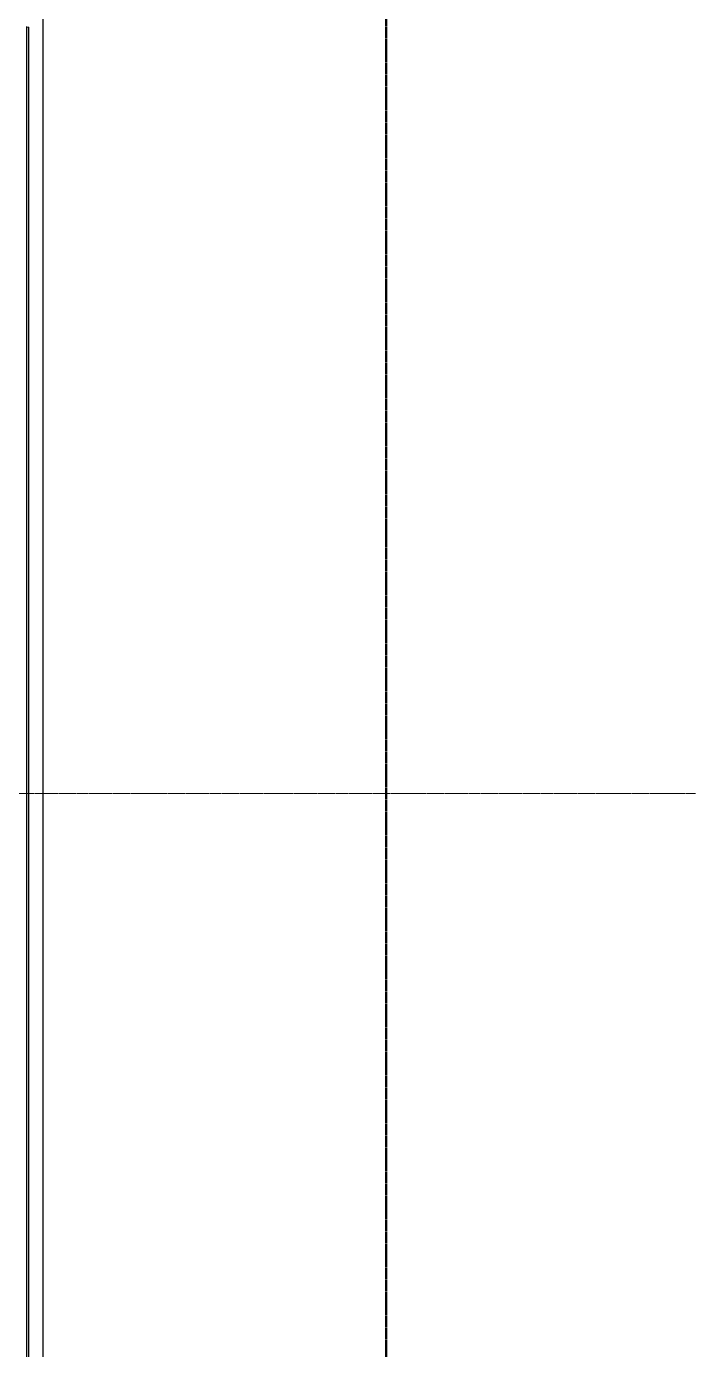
# Model space of a CAD drawing. Header units: inches. Extents: x -4218 to -1830, y 9767 to 12426.
# Drawn here: x -2067.2 to -1830.2, y 11650.3 to 12118.9 of the extents above; entities that cross this region are included whole.
import ezdxf

# ---------------------------------------------------------------- set-up
doc = ezdxf.new("R2010")
doc.units = ezdxf.units.IN
doc.header["$MEASUREMENT"] = 0
doc.linetypes.add('Double Dash 3_8_', pattern=[1, 0.375, -0.125, 0.125, -0.125, 0.125, -0.125])
doc.linetypes.add('Grid Line 1_2_', pattern=[0.875, 0.5, -0.125, 0.125, -0.125])
for name, color, linetype, lineweight in [('A-DETL-MBND', 5, 'Continuous', 9), ('A-WALL-7', 113, 'Continuous', 9), ('C-PROP-LINE', 91, 'Double Dash 3_8_', 50), ('S-GRID-1', 1, 'Grid Line 1_2_', 9)]:
    doc.layers.add(name, color=color, linetype=linetype, lineweight=lineweight)

# ---------------------------------------------------------------- blocks, each defined once
blk = doc.blocks.new('Basic Wall _ EXT - FIBER CEMENT - LARGE - 1hr - ___-2505163-BACKGROUND - RCP - 1ST FLOOR')
at = {"layer": 'A-WALL-7'}
blk.add_line((-2067.22, 11247.07), (-2067.22, 12118.91), dxfattribs=at)
blk.add_line((-2067.22, 11247.07), (-2067.22, 12118.91), dxfattribs=at)
blk = doc.blocks.new('Basic Wall _ EXT - FIBER CEMENT - LARGE - 1hr - ___-2162456-BACKGROUND - RCP - 1ST FLOOR')
at = {"layer": 'A-WALL-7'}
for p, q in [((-2067.22, 12118.59), (-2066.68, 12118.59)), ((-2066.68, 12118.59), (-2067.22, 12118.59)), ((-2066.53, 12118.59), (-2066.68, 12118.59)), ((-2066.68, 12118.59), (-2066.66, 12118.59)), ((-2066.68, 11247.39), (-2066.68, 12118.59)), ((-2066.53, 12118.59), (-2066.67, 12118.59)), ((-2066.67, 11247.39), (-2066.67, 12118.59)), ((-2066.67, 11247.39), (-2066.67, 12118.59)), ((-2066.66, 12118.59), (-2066.53, 12118.59)), ((-2066.66, 11247.39), (-2066.66, 12118.59)), ((-2066.64, 12118.59), (-2066.53, 12118.59)), ((-2066.64, 11247.39), (-2066.64, 12118.59)), ((-2066.64, 11247.39), (-2066.64, 12118.59)), ((-2066.4, 12118.59), (-2066.53, 12118.59)), ((-2066.5, 12118.59), (-2066.42, 12118.59)), ((-2066.42, 12118.59), (-2066.39, 12118.59)), ((-2066.37, 12118.59), (-2066.4, 12118.59)), ((-2066.37, 12118.59), (-2066.39, 12118.59)), ((-2066.39, 12118.59), (-2066.37, 12118.59)), ((-2066.34, 12118.59), (-2066.37, 12118.59)), ((-2066.37, 12118.59), (-2066.37, 12118.59)), ((-2066.37, 12118.59), (-2066.37, 12118.59)), ((-2066.36, 12118.59), (-2066.34, 12118.59)), ((-2066.34, 12118.59), (-2066.34, 11247.39)), ((-2066.34, 12118.59), (-2066.34, 12118.59))]:
    blk.add_line(p, q, dxfattribs=at)
blk = doc.blocks.new('Basic Wall _ EXT - FIBER CEMENT - SMALL - 1hr - ___-2145930-BACKGROUND - RCP - 1ST FLOOR')
at = {"layer": 'A-DETL-MBND'}
for p, q in [((-2061.44, 12125.07), (-2061.44, 11240.9)), ((-2061.44, 11240.9), (-2061.44, 12125.07)), ((-2061.36, 11240.83), (-2061.36, 12125.15)), ((-2061.36, 11240.83), (-2061.36, 12125.15))]:
    blk.add_line(p, q, dxfattribs=at)
blk = doc.blocks.new('Family - ___-2657144-BACKGROUND - RCP - 1ST FLOOR')
at = {"layer": 'C-PROP-LINE'}
blk.add_line((-1939.77, 12268.69), (-1939.77, 9828.62), dxfattribs=at)

msp = doc.modelspace()

# ---------------------------------------------------------------- linework, layer by layer
at = {"layer": 'S-GRID-1'}
msp.add_line((-1830.2, 11847.19), (-4168.71, 11847.19), dxfattribs=at)

# ---------------------------------------------------------------- block references
at = {"layer": 'A-WALL-7'}
for name in ['Basic Wall _ EXT - FIBER CEMENT - SMALL - 1hr - ___-2145930-BACKGROUND - RCP - 1ST FLOOR', 'Basic Wall _ EXT - FIBER CEMENT - LARGE - 1hr - ___-2162456-BACKGROUND - RCP - 1ST FLOOR', 'Basic Wall _ EXT - FIBER CEMENT - LARGE - 1hr - ___-2505163-BACKGROUND - RCP - 1ST FLOOR']:
    msp.add_blockref(name, (0, 0), dxfattribs=at)
at = {"layer": 'C-PROP-LINE'}
msp.add_blockref('Family - ___-2657144-BACKGROUND - RCP - 1ST FLOOR', (0, 0), dxfattribs=at)

doc.saveas('drawing.dxf')
